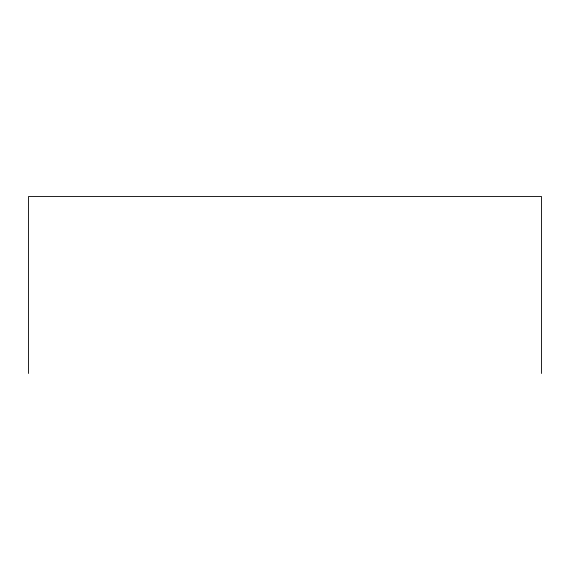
<?xml version="1.0" encoding="UTF-8"?>
<svg xmlns="http://www.w3.org/2000/svg" width="570" height="570" viewBox="0 0 570 570"><rect width="100%" height="100%" fill="white"/><g stroke="black" fill="none" stroke-linecap="round" stroke-linejoin="round"><path stroke-width="0.85" d="M541.5 373.485L541.5 196.515L28.5 196.515L28.5 373.485"/></g></svg>
